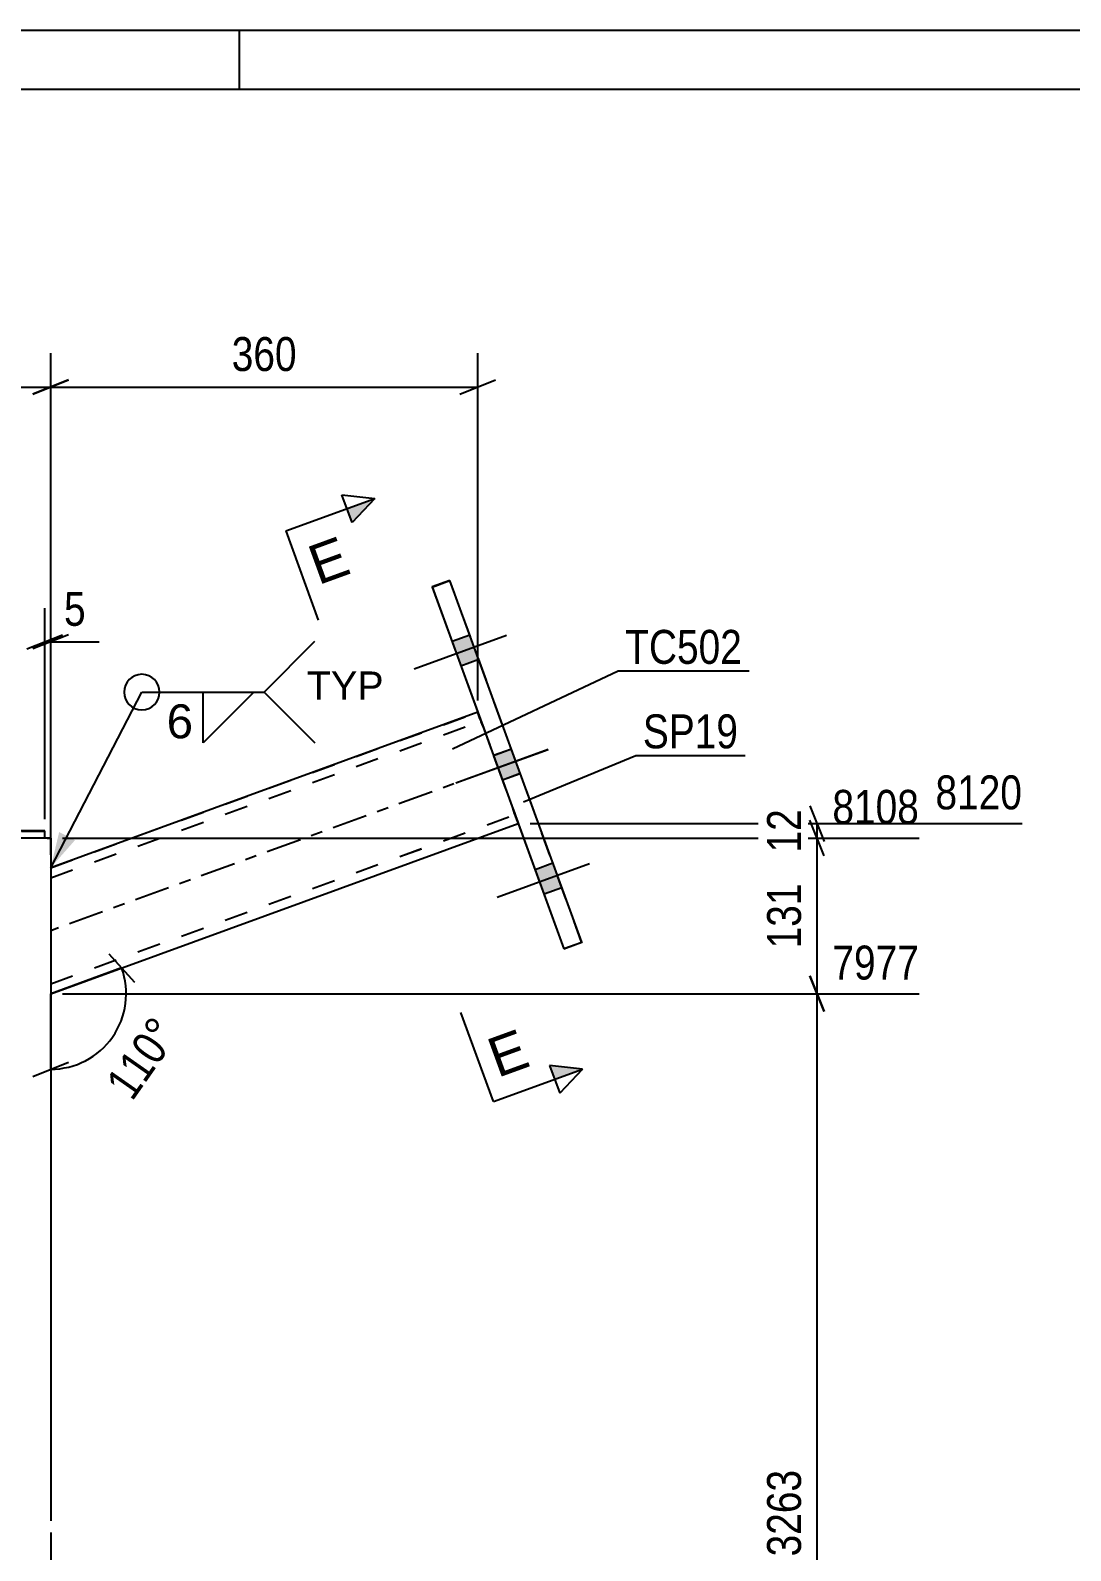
# Model space of a CAD drawing. Header units: millimetres. Extents: x -131 to 463, y -178 to 242.
# Drawn here: x 235.5 to 323.3, y 113.9 to 242.2 of the extents above; entities that cross this region are included whole.
import ezdxf

# ---------------------------------------------------------------- set-up
doc = ezdxf.new("R2010")
doc.units = ezdxf.units.MM
doc.linetypes.add('DXK_LINE_DOT2', pattern=[3.9198, 1.9599, -1.9599])
doc.linetypes.add('DXK_LINE_DOT3', pattern=[5.918699999999999, 2.979, -0.9799, 0.9799, -0.9799])
doc.styles.add('Arial', font='ARIAL.TTF', dxfattribs={"height": 0.2})
doc.styles.add('Arial Narrow', font='ARIALN.TTF', dxfattribs={"height": 0.2})

# ---------------------------------------------------------------- blocks, each defined once
blk = doc.blocks.new('Unknown-284876763-1134')
at = {"color": 5, "linetype": 'Continuous'}
for p, q in [((463.1025013630885, 242.1692098974349), (-130.8974986369115, 242.1692098974349)), ((253.1025013630885, 237.1692098974349), (253.1025013630885, 242.1692098974349)), ((458.1025013630885, 237.1692098974349), (-125.8974986369115, 237.1692098974349))]:
    blk.add_line(p, q, dxfattribs=at)
blk = doc.blocks.new('Part-284876763-2609 - 2554')
at = {"color": 2, "linetype": 'Continuous'}
for p, q in [((273.2129542134267, 184.6223553713618), (237.1658816165074, 171.502298884534)), ((237.1658816164681, 160.8605217905485), (276.6331551645971, 175.2254291471806)), ((237.1658816163997, 160.8592703558955), (276.633160827977, 175.2241797738534))]:
    blk.add_line(p, q, dxfattribs=at)
at = {"color": 7, "linetype": 'DXK_LINE_DOT2'}
for p, q in [((237.165881616439, 171.5010474498813), (273.2129598768066, 184.6211059980349)), ((237.1658816165045, 170.6509567170152), (273.4865702895202, 183.8706012734274)), ((237.1658816164361, 170.6497052823622), (273.4865759529, 183.8693519001005)), ((273.2129598768066, 184.6211059980349), (273.2129542134267, 184.6223553713618)), ((273.2129542134267, 184.6223553713618), (273.2546092707272, 184.5080201221418)), ((273.2546159540042, 184.5065457537686), (273.2129598768066, 184.6211059980349)), ((273.2546092707272, 184.5080201221418), (273.3732338576564, 184.1821958846795)), ((273.3732414055602, 184.1805307747163), (273.2546159540042, 184.5065457537686)), ((273.3732338576564, 184.1821958846795), (273.5507684561891, 183.6944864455228)), ((273.4864970747246, 183.8693231908034), (273.3732414055602, 184.1805307747163)), ((273.4864970747246, 183.8693231908034), (276.2953465852131, 176.1520486996924)), ((273.4865759529, 183.8693519001005), (273.4865702895202, 183.8706012734274)), ((273.5073978181697, 183.8134336488175), (273.4865702895202, 183.8706012734274)), ((273.4865759529, 183.8693519001005), (273.5074039914981, 183.8120717779672)), ((273.6554774109014, 183.4066668105075), (273.5073978181697, 183.8134336488175)), ((273.5074039914981, 183.8120717779672), (273.5667167172768, 183.6490642884407)), ((273.5507684561891, 183.6944864455228), (276.2953384595837, 176.1538412591115)), ((273.5667167172768, 183.6490642884407), (273.6554843054067, 183.4051458441346)), ((273.6554774109014, 183.4066668105075), (276.1906307359969, 176.4413893010802)), ((273.6554843054067, 183.4051458441346), (276.1906376305009, 176.4398683347073)), ((237.165881616471, 161.7118639580676), (276.3595390885037, 175.9771832451152)), ((237.1658816164026, 161.7106125234146), (276.3595447518835, 175.9759338717878)), ((276.2793983241253, 176.1974708567741), (276.1906307359969, 176.4413893010802)), ((276.1906376305009, 176.4398683347073), (276.3387172232325, 176.033101496398)), ((276.3387110499041, 176.0344633672477), (276.2793983241253, 176.1974708567741)), ((276.2953384595837, 176.1538412591115), (276.4728736358419, 175.6660043704989)), ((276.4728811837458, 175.6643392605357), (276.2953465852131, 176.1520486996924)), ((276.3595390885037, 175.9771832451152), (276.3387110499041, 176.0344633672477)), ((276.3387172232325, 176.033101496398), (276.3595447518835, 175.9759338717878)), ((276.3595447518835, 175.9759338717878), (276.3595390885037, 175.9771832451152)), ((276.4728736358419, 175.6660043704989), (276.5914990873994, 175.3399893914462)), ((276.5915057706765, 175.338515023073), (276.4728811837458, 175.6643392605357)), ((276.5914990873994, 175.3399893914462), (276.6331551645971, 175.2254291471806)), ((276.633160827977, 175.2241797738534), (276.5915057706765, 175.338515023073)), ((276.633160827977, 175.2241797738534), (276.6331551645971, 175.2254291471806)), ((237.1658816165074, 171.502298884534), (237.1658816163997, 160.8592703558955))]:
    blk.add_line(p, q, dxfattribs=at)
at = {"color": 7, "linetype": 'DXK_LINE_DOT3'}
blk.add_line((274.923057520704, 179.9232675719526), (237.1658816164535, 166.1807846193373), dxfattribs=at)
blk = doc.blocks.new('Bolt-284876763-2618 - 2554')
at = {"linetype": 'Continuous'}
for points in [[(273.29707333182, 189.0705704442156), (272.5446291113029, 191.1378942444487), (271.0411208899943, 190.5906621012691), (271.7935651105114, 188.523338301036)], [(273.2970818700209, 189.0686871937363), (272.5446376495038, 191.1360109939694), (271.0411294281953, 190.5887788507898), (271.7935736487124, 188.5214550505567)], [(273.2970904082233, 189.066803943257), (272.5446461877062, 191.1341277434901), (271.0411379663976, 190.5868956003105), (271.7935821869147, 188.5195718000774)], [(276.8027793068234, 179.438721064441), (276.0503350863063, 181.5060448646742), (274.5468268649977, 180.9588127214945), (275.2992710855148, 178.8914889212614)], [(276.8027963832267, 179.4349545634821), (276.0503521627096, 181.5022783637152), (274.546843941401, 180.9550462205356), (275.2992881619181, 178.8877224203025)], [(280.3084852818267, 169.8068716846657), (279.5560410613097, 171.8741954848989), (278.052532840001, 171.3269633417192), (278.8049770605181, 169.2596395414861)], [(280.3084938200276, 169.8049884341864), (279.5560495995106, 171.8723122344196), (278.052541378202, 171.3250800912399), (278.8049855987191, 169.2577562910068)], [(280.30850235823, 169.8031051837071), (279.556058137713, 171.8704289839403), (278.0525499164044, 171.3231968407606), (278.8049941369214, 169.2558730405275)]]:
    blk.add_hatch(color=1, dxfattribs=at).paths.add_polyline_path(points)
at = {"color": 1, "linetype": 'Continuous'}
for p, q in [((275.6459598791749, 191.0960906062074), (267.8465109810298, 188.257323863426)), ((275.6459684173758, 191.0942073557281), (267.8465195192308, 188.2554406129467)), ((275.6459769555782, 191.0923241052488), (267.8465280574331, 188.2535573624674)), ((272.5446291113029, 191.1378942444487), (271.0411208899943, 190.5906621012691)), ((272.5446376495038, 191.1360109939694), (271.0411294281953, 190.5887788507898)), ((272.5446461877062, 191.1341277434901), (271.0411379663976, 190.5868956003105)), ((273.29707333182, 189.0705704442156), (271.7935651105114, 188.523338301036)), ((273.2970818700209, 189.0686871937363), (271.7935736487124, 188.5214550505567)), ((273.2970904082233, 189.066803943257), (271.7935821869147, 188.5195718000774)), ((279.1516658541782, 181.4642412264328), (271.3522169560332, 178.6254744836514)), ((279.1516829305816, 181.4604747254739), (271.3522340324365, 178.6217079826924)), ((276.0503350863063, 181.5060448646742), (274.5468268649977, 180.9588127214945)), ((276.0503521627096, 181.5022783637152), (274.546843941401, 180.9550462205356)), ((276.8027793068234, 179.438721064441), (275.2992710855148, 178.8914889212614)), ((276.8027963832267, 179.4349545634821), (275.2992881619181, 178.8877224203025)), ((282.6573718291816, 171.8323918466575), (274.8579229310366, 168.9936251038761)), ((282.6573803673825, 171.8305085961782), (274.8579314692375, 168.9917418533968)), ((282.6573889055849, 171.8286253456989), (274.8579400074399, 168.9898586029175)), ((279.5560410613097, 171.8741954848989), (278.052532840001, 171.3269633417192)), ((279.5560495995106, 171.8723122344196), (278.052541378202, 171.3250800912399)), ((279.556058137713, 171.8704289839403), (278.0525499164044, 171.3231968407606)), ((280.3084852818267, 169.8068716846657), (278.8049770605181, 169.2596395414861)), ((280.3084938200276, 169.8049884341864), (278.8049855987191, 169.2577562910068)), ((280.30850235823, 169.8031051837071), (278.8049941369214, 169.2558730405275))]:
    blk.add_line(p, q, dxfattribs=at)
blk = doc.blocks.new('Part-284876763-2683 - 2554')
at = {"color": 2, "linetype": 'Continuous'}
for p, q in [((270.8687256551306, 195.7434904641239), (269.3652174337957, 195.1962583209406)), ((269.3652174337957, 195.1962583209406), (280.4808705252698, 164.6562480923855)), ((269.3652174337957, 195.1962583209406), (269.3652445061425, 195.1902870389328)), ((269.3652445061425, 195.1902870389328), (269.3671397334999, 195.1909768451566)), ((269.3652445061425, 195.1902870389328), (273.2118083230943, 184.6219383015472)), ((281.9843787466046, 165.2034802355687), (270.8687256551306, 195.7434904641239)), ((276.6320092743143, 175.225012077384), (280.4808975976165, 164.6502768103779)), ((280.4808705252698, 164.6562480923855), (281.9843787466046, 165.2034802355687)), ((280.4808975976165, 164.6502768103779), (280.4808705252698, 164.6562480923855)), ((281.9844058189514, 165.1975089535612), (280.4808975976165, 164.6502768103779)), ((281.9844058189514, 165.1975089535612), (281.9824835192474, 165.202790429345)), ((281.9843787466046, 165.2034802355687), (281.9844058189514, 165.1975089535612))]:
    blk.add_line(p, q, dxfattribs=at)
at = {"color": 7, "linetype": 'DXK_LINE_DOT2'}
for p, q in [((269.3671397334999, 195.1909768451566), (270.8687527274773, 195.737519182116)), ((270.8687256551306, 195.7434904641239), (270.8687527274773, 195.737519182116)), ((281.9824835192474, 165.202790429345), (270.8687527274773, 195.737519182116)), ((273.2118083230943, 184.6219383015472), (276.6320092743143, 175.225012077384))]:
    blk.add_line(p, q, dxfattribs=at)
blk = doc.blocks.new('Part-284876763-2655 - 2554')
at = {"color": 7, "linetype": 'DXK_LINE_DOT2'}
for p, q in [((235.9943087412206, 173.9969486534789), (234.6966153459348, 173.9967890785989)), ((235.9943087412206, 174.0057191709296), (234.9892289060664, 174.0058427636786)), ((236.6658816164739, 174.0055342013094), (235.9943087412206, 174.0057191709296)), ((236.861399746519, 173.9971874741638), (235.9943087412206, 173.9969486534789)), ((237.1658816164739, 173.9974691823692), (236.861399746519, 173.9971874741638))]:
    blk.add_line(p, q, dxfattribs=at)
at = {"color": 2, "linetype": 'Continuous'}
for p, q in [((236.861399746519, 174.0054803502447), (236.6658816164739, 174.0055342013094)), ((236.861399746519, 174.0054803502447), (237.1658816164739, 174.0051986420395)), ((237.1658816164739, 174.0051986420395), (237.1658816164739, 116.3879469545289)), ((237.1658816164739, 115.3879469545289), (237.1658816164739, 36.00855731970223))]:
    blk.add_line(p, q, dxfattribs=at)
blk = doc.blocks.new('Part-284876763-2713 - 2554')
at = {"color": 2, "linetype": 'Continuous'}
for p, q in [((236.6658816164739, 174.6058427535179), (187.6658816164739, 174.6058427535179)), ((187.6658816164739, 174.0058427636787), (187.6658816164739, 174.6058427535179)), ((236.6658816164739, 174.0058427636787), (236.6658816164739, 174.6058427535179)), ((187.6658816164739, 174.0058427636787), (189.3425343268758, 174.0058427636787)), ((236.6658816164739, 174.0058427636787), (234.9892289060648, 174.0058427636787))]:
    blk.add_line(p, q, dxfattribs=at)
at = {"color": 7, "linetype": 'DXK_LINE_DOT2'}
for p, q in [((187.6658816164739, 174.5968250505691), (236.6658816164739, 174.5968250505691)), ((187.6658816164739, 173.99682506073), (187.6658816164739, 174.0058427636787)), ((187.6658816164739, 173.99682506073), (187.6658816164739, 174.0058427636787)), ((236.6658816164739, 173.99682506073), (187.6658816164739, 173.99682506073)), ((234.9892289060648, 174.0058427636787), (189.3425343268758, 174.0058427636787)), ((236.6658816164739, 173.99682506073), (236.6658816164739, 174.0058427636787)), ((236.6658816164739, 174.0058427636787), (236.6658816164739, 173.99682506073))]:
    blk.add_line(p, q, dxfattribs=at)
blk = doc.blocks.new('StraightDimension-284876763-2781 - 2554')
at = {"color": 7, "linetype": 'Continuous'}
for p, q in [((302.4466359999196, 172.5013338525997), (301.2466359522359, 175.501333971809)), ((238.1658816164739, 174.0013339122044), (310.4591359760777, 174.0013339122044)), ((301.8466359760778, 160.8608130272114), (301.8466359760778, 174.0013339122044)), ((301.2466359522359, 162.3608130868161), (302.4466359999196, 159.3608129676068)), ((238.1658727745183, 160.8608130272114), (310.4591359760777, 160.8608130272114))]:
    blk.add_line(p, q, dxfattribs=at)
at = {"color": 0}
blk.add_wipeout([(301.0966136269165, 170.77326317358984), (296.8966136269448, 170.7732477461284), (296.89663818002515, 164.08887274617348), (301.09663817999683, 164.08888817363493)], dxfattribs=at)
at = {"color": 3, "style": 'Arial Narrow'}
blk.add_text('131', height=2.86328125, rotation=90.0002104591497, dxfattribs=at).set_placement((300.4966359760778, 164.6888859697079))
at = {"color": 0, "linetype": 'Continuous'}
blk.add_wipeout([(311.0591359760779, 174.6013339122043), (311.0591359760779, 178.80133391220434), (302.54663597607794, 178.80133391220434), (302.54663597607794, 174.6013339122043)], dxfattribs=at)
at = {"color": 3, "linetype": 'Continuous', "style": 'Arial Narrow'}
blk.add_text('8108', height=2.86328125, dxfattribs=at).set_placement((303.1466359760777, 175.2013339122043))
blk = doc.blocks.new('StraightDimension-284876763-2787 - 2554')
at = {"color": 7, "linetype": 'Continuous'}
for p, q in [((301.2466359522367, 176.7257231769865), (302.4466359999204, 173.7257230577773)), ((277.6331538321459, 175.2257231173819), (319.1591359760786, 175.2257231173819)), ((302.4466359999204, 172.5013338525997), (301.2466359522367, 175.501333971809)), ((301.8466359760786, 174.0013339122044), (301.8466359760786, 175.2257231173819)), ((238.1658816164739, 174.0013339122044), (310.4591359760786, 174.0013339122044))]:
    blk.add_line(p, q, dxfattribs=at)
at = {"color": 0, "linetype": 'Continuous'}
blk.add_wipeout([(319.75913597607865, 175.82572311738193), (319.75913597607865, 180.02572311738194), (311.2466359760786, 180.02572311738194), (311.2466359760786, 175.82572311738193)], dxfattribs=at)
at = {"color": 0}
blk.add_wipeout([(301.0966203419953, 177.0416557186875), (296.89662034202365, 177.0416402912261), (296.89663818002595, 172.1853902912588), (301.0966381799976, 172.18540571872026)], dxfattribs=at)
at = {"color": 3, "linetype": 'Continuous', "style": 'Arial Narrow'}
blk.add_text('8120', height=2.86328125, dxfattribs=at).set_placement((311.8466359760786, 176.4257231173819))
at = {"color": 3, "style": 'Arial Narrow'}
blk.add_text('12', height=2.86328125, rotation=90.0002104591497, dxfattribs=at).set_placement((300.4966359760786, 172.7854035147931))
blk = doc.blocks.new('StraightDimension-284876763-2793 - 2554')
at = {"color": 7, "linetype": 'Continuous'}
for p, q in [((302.4466359999204, 159.3608129676068), (301.2466359522367, 162.3608130868161)), ((238.1658727745183, 160.8608130272114), (310.4591359760786, 160.8608130272114)), ((301.8466359760786, 73.20069549561714), (301.8466359760786, 160.8608130272114)), ((301.2466359522367, 74.70069555522178), (302.4466359999204, 71.7006954360125)), ((266.3562497817802, 73.20069549561714), (310.4591359760786, 73.20069549561714))]:
    blk.add_line(p, q, dxfattribs=at)
at = {"color": 0}
blk.add_wipeout([(301.0966069118392, 121.28700646528397), (296.8966069118675, 121.28699103782257), (296.89663818002595, 112.77449103788), (301.0966381799977, 112.77450646534145)], dxfattribs=at)
at = {"color": 3, "style": 'Arial Narrow'}
blk.add_text('3263', height=2.86328125, rotation=90.0002104591497, dxfattribs=at).set_placement((300.4966359760786, 113.3745042614143))
at = {"color": 0, "linetype": 'Continuous'}
blk.add_wipeout([(311.0591359760787, 161.46081302721143), (311.0591359760787, 165.66081302721145), (302.54663597607873, 165.66081302721145), (302.54663597607873, 161.46081302721143)], dxfattribs=at)
at = {"color": 3, "linetype": 'Continuous', "style": 'Arial Narrow'}
blk.add_text('7977', height=2.86328125, dxfattribs=at).set_placement((303.1466359760786, 162.0608130272114))
blk = doc.blocks.new('AngleDimension-284876763-2864 - 2554')
at = {"color": 7, "linetype": 'Continuous'}
for p, q in [((242.0749411786702, 164.2438338446181), (244.2286325717151, 161.8351798193956)), ((243.1517868751927, 163.0395068320069), (237.1658816164739, 160.8608162454181)), ((238.1055742752375, 161.2028362844009), (243.1517868751927, 163.0395068320069)), ((237.1658816164739, 154.4907491783892), (237.1658816164739, 160.8608162454181)), ((235.6658815568693, 153.8907491545473), (238.6658816760786, 155.0907492022311))]:
    blk.add_line(p, q, dxfattribs=at)
blk.add_arc((237.1658816164739, 160.8608162454181), 6.370067067028952, 270, 19.99999363791742, dxfattribs=at)
at = {"color": 0}
blk.add_wipeout([(248.93838436919765, 157.67582461516494), (245.49802067793027, 160.08495260508343), (240.7446310069736, 153.2968577828743), (244.18499469824098, 150.8877297929558)], dxfattribs=at)
at = {"color": 3, "style": 'Arial Narrow'}
blk.add_text('110°', height=2.86328125, rotation=54.99821875460771, dxfattribs=at).set_placement((244.037675312334, 151.7233714616966))
blk = doc.blocks.new('StraightDimension-284876763-2912 - 2554')
at = {"color": 7, "linetype": 'Continuous'}
for p, q in [((236.6658816164739, 175.605842753518), (236.6658816164739, 193.4176206220254)), ((237.1658816164739, 175.0013339122044), (237.1658816164739, 193.4176206220254)), ((235.1658815568693, 189.9676205981835), (238.1658816760786, 191.1676206458673)), ((238.6658816760786, 191.1676206458673), (235.6658815568693, 189.9676205981835)), ((236.6658816164739, 190.5676206220254), (237.1658816164739, 190.5676206220254)), ((237.1658816164739, 190.5676206220254), (241.2440066164739, 190.5676206220254)), ((237.1658816164739, 190.5676206220254), (241.2440066164739, 190.5676206220254))]:
    blk.add_line(p, q, dxfattribs=at)
at = {"color": 0}
blk.add_wipeout([(240.71900661647382, 191.3176206220254), (240.71900661647382, 195.5176206220254), (237.69088161647386, 195.5176206220254), (237.69088161647386, 191.3176206220254)], dxfattribs=at)
at = {"color": 3, "style": 'Arial Narrow'}
blk.add_text('5', height=2.86328125, dxfattribs=at).set_placement((238.2908816164739, 191.9176206220254))
blk = doc.blocks.new('StraightDimension-284876763-2919 - 2554')
at = {"color": 7, "linetype": 'Continuous'}
for p, q in [((237.1658816164739, 172.5762503953043), (237.1658816164739, 214.9221392886865)), ((273.2129534932932, 185.6226495649195), (273.2129534932932, 214.9221392886865)), ((238.6658816760786, 212.6721393125284), (235.6658815568693, 211.4721392648447)), ((237.1658816164739, 212.0721392886866), (273.2129534932932, 212.0721392886866)), ((271.7129534336885, 211.4721392648447), (274.7129535528978, 212.6721393125284))]:
    blk.add_line(p, q, dxfattribs=at)
at = {"color": 0}
blk.add_wipeout([(258.53160505488347, 212.82213928868657), (258.53160505488347, 217.0221392886866), (251.8472300548835, 217.0221392886866), (251.8472300548835, 212.82213928868657)], dxfattribs=at)
at = {"color": 3, "style": 'Arial Narrow'}
blk.add_text('360', height=2.86328125, dxfattribs=at).set_placement((252.4472300548836, 213.4221392886865))
blk = doc.blocks.new('StraightDimension-284876763-2929 - 2554')
at = {"color": 7, "linetype": 'Continuous'}
for p, q in [((187.1658816159205, 172.674606659853), (187.1658816159205, 214.9219366748347)), ((237.1658816164739, 172.5762503953043), (237.1658816164739, 214.9219366748347)), ((188.6658816755251, 212.6719366986766), (185.6658815563158, 211.4719366509929)), ((187.1658816159205, 212.0719366748348), (237.1658816164739, 212.0719366748348)), ((235.6658815568693, 211.4719366509929), (238.6658816760786, 212.6719366986766))]:
    blk.add_line(p, q, dxfattribs=at)
at = {"color": 0}
blk.add_wipeout([(215.5080691161972, 212.82193667483477), (215.5080691161972, 217.0219366748348), (208.82369411619717, 217.0219366748348), (208.82369411619717, 212.82193667483477)], dxfattribs=at)
at = {"color": 3, "style": 'Arial Narrow'}
blk.add_text('500', height=2.86328125, dxfattribs=at).set_placement((209.4236941161972, 213.4219366748347))
blk = doc.blocks.new('Mark-284876763-2679 - 2554')
at = {"color": 0}
blk.add_wipeout([(295.19011214379736, 181.57548822296448), (295.19011214379736, 184.5754882229645), (287.1510496437974, 184.5754882229645), (287.1510496437974, 181.57548822296448)], dxfattribs=at)
blk.add_wipeout([(295.19011214379736, 181.57548822296448), (295.19011214379736, 184.5754882229645), (287.1510496437974, 184.5754882229645), (287.1510496437974, 181.57548822296448)], dxfattribs=at)
at = {"color": 30, "linetype": 'Continuous'}
for p, q in [((277.0791307179288, 177.0664249868784), (286.5510496437976, 180.9754882229645)), ((286.5510496437975, 180.9754882229645), (295.7901121437975, 180.9754882229647))]:
    blk.add_line(p, q, dxfattribs=at)
at = {"color": 3, "style": 'Arial Narrow'}
blk.add_text('SP19', height=2.86328125, dxfattribs=at).set_placement((287.1510496437975, 181.5754882229645))
blk = doc.blocks.new('Mark-284876763-2605 - 2554')
at = {"color": 0}
blk.add_wipeout([(295.5232275782401, 188.7059066972279), (295.5232275782401, 191.70590669722787), (285.6589697657401, 191.70590669722787), (285.6589697657401, 188.7059066972279)], dxfattribs=at)
blk.add_wipeout([(295.5232275782401, 188.7059066972279), (295.5232275782401, 191.70590669722787), (285.6589697657401, 191.70590669722787), (285.6589697657401, 188.7059066972279)], dxfattribs=at)
at = {"color": 30, "linetype": 'Continuous'}
for p, q in [((271.0666905673266, 181.5389557461156), (285.0589697657401, 188.1059066972279)), ((285.0589697657401, 188.1059066972279), (296.1232275782401, 188.1059066972279))]:
    blk.add_line(p, q, dxfattribs=at)
at = {"color": 3, "style": 'Arial Narrow'}
blk.add_text('TC502', height=2.86328125, dxfattribs=at).set_placement((285.6589697657401, 188.7059066972279))
blk = doc.blocks.new('SectionMark-284876763-2969 - 2554')
at = {"linetype": 'Continuous'}
for points in [[(262.5985398809217, 200.6252267934593), (262.1709745893537, 201.7998279689424), (264.52017694032, 202.6549585520785)], [(279.700411093393, 153.6380756208499), (279.2728458018249, 154.812676796333), (282.0496134443592, 154.4932062039859)]]:
    blk.add_hatch(color=6, dxfattribs=at).paths.add_polyline_path(points)
at = {"color": 6, "linetype": 'Continuous'}
for p, q in [((262.5985398809217, 200.6252267934593), (261.7434092977857, 202.9744291444256)), ((261.7434092977857, 202.9744291444256), (264.52017694032, 202.6549585520785)), ((264.52017694032, 202.6549585520785), (262.5985398809217, 200.6252267934593)), ((282.0496134443592, 154.4932062039859), (279.2728458018249, 154.812676796333)), ((279.2728458018249, 154.812676796333), (280.127976384961, 152.4634744453668)), ((282.0496134443592, 154.4932062039859), (280.127976384961, 152.4634744453668))]:
    blk.add_line(p, q, dxfattribs=at)
at = {"color": 0, "linetype": 'Continuous'}
for points in [[(262.66067138314116, 196.3913346700506), (261.4634885667507, 199.68021796140337), (258.5407504855681, 198.61631526324385), (259.73793330195855, 195.32743197189112)], [(277.79596782227406, 154.80743100899932), (276.5987850058836, 158.09631430035208), (273.676046924701, 157.03241160219255), (274.87322974109145, 153.74352831083982)]]:
    blk.add_wipeout(points, dxfattribs=at)
at = {"color": 6, "linetype": 'Continuous'}
for p, q in [((257.0026355837015, 199.9187984778998), (264.52017694032, 202.6549585520785)), ((257.0026355837015, 199.9187984778998), (259.7387956578801, 192.4012571212812)), ((274.5320720877407, 151.7570461298072), (271.795912013562, 159.2745874864258)), ((274.5320720877407, 151.7570461298072), (282.0496134443592, 154.4932062039859))]:
    blk.add_line(p, q, dxfattribs=at)
at = {"color": 3, "linetype": 'Continuous', "style": 'Arial'}
for p in [(259.7379333019585, 195.3274319718911), (274.8732297410914, 153.7435283108398)]:
    blk.add_text('E', height=3.3427734375, rotation=20.00195662801704, dxfattribs=at).set_placement(p)
blk = doc.blocks.new('WeldMark-284876763-2971 - 2554')
at = {"linetype": 'Continuous'}
blk.add_hatch(color=30, dxfattribs=at).paths.add_polyline_path([(239.2134782953758, 173.819886554225), (237.1658816165728, 171.5025933399435), (237.88209364409, 174.510838730805)])
at = {"color": 3, "linetype": 'Continuous'}
for p, q in [((255.1806967237916, 186.3226089712911), (259.4664067237916, 190.6083189712911)), ((250.0378387237916, 186.3226089712911), (254.3235487237916, 186.3226089712911)), ((254.3235487237916, 186.3226089712911), (250.0378387237916, 182.0368989712911)), ((250.0378387237916, 182.0368989712911), (250.0378387237916, 186.3226089712911)), ((255.1806967237916, 186.3226089712911), (259.4664067237916, 182.0368989712911))]:
    blk.add_line(p, q, dxfattribs=at)
at = {"color": 30, "linetype": 'Continuous'}
for p, q in [((237.1658816165728, 171.5025933399435), (244.8570639112916, 186.3226089712911)), ((244.8570639112916, 186.3226089712911), (255.1806967237916, 186.3226089712911))]:
    blk.add_line(p, q, dxfattribs=at)
at = {"color": 3, "linetype": 'Continuous'}
blk.add_arc((244.8570639112916, 186.3226089712911), 1.499998500000004, 90, 270, dxfattribs=at)
at = {"color": 0}
blk.add_wipeout([(249.38069672379163, 182.22260897129112), (249.38069672379163, 185.6226089712911), (246.7570639112916, 185.6226089712911), (246.7570639112916, 182.22260897129112)], dxfattribs=at)
at = {"color": 3, "linetype": 'Continuous'}
blk.add_arc((244.8570639112916, 186.3226089712911), 1.499998500000004, 270, 90, dxfattribs=at)
at = {"color": 3, "style": 'Arial'}
blk.add_text('6', height=2.865234375, dxfattribs=at).set_placement((246.9570639112916, 182.422608971291))
at = {"color": 0, "linetype": 'Continuous'}
blk.add_wipeout([(265.26018891129155, 185.672608971291), (265.26018891129155, 188.17260897129103), (258.78069672379155, 188.17260897129103), (258.78069672379155, 185.672608971291)], dxfattribs=at)
blk.add_wipeout([(265.26018891129155, 185.672608971291), (265.26018891129155, 188.17260897129103), (258.78069672379155, 188.17260897129103), (258.78069672379155, 185.672608971291)], dxfattribs=at)
at = {"color": 3, "linetype": 'Continuous', "style": 'Arial'}
blk.add_text('TYP', height=2.3876953125, dxfattribs=at).set_placement((258.7806967237916, 185.672608971291))

msp = doc.modelspace()

# ---------------------------------------------------------------- block references
for name in ['Unknown-284876763-1134', 'Part-284876763-2683 - 2554', 'Bolt-284876763-2618 - 2554', 'Part-284876763-2609 - 2554', 'Part-284876763-2713 - 2554', 'Part-284876763-2655 - 2554']:
    msp.add_blockref(name, (0, 0))

# ---------------------------------------------------------------- next in the draw order: block references
msp.add_blockref('StraightDimension-284876763-2781 - 2554', (0, 0))

# ---------------------------------------------------------------- next in the draw order: block references
for name in ['StraightDimension-284876763-2787 - 2554', 'StraightDimension-284876763-2793 - 2554']:
    msp.add_blockref(name, (0, 0))

# ---------------------------------------------------------------- next in the draw order: block references
for name in ['StraightDimension-284876763-2912 - 2554', 'Mark-284876763-2679 - 2554', 'AngleDimension-284876763-2864 - 2554']:
    msp.add_blockref(name, (0, 0))

# ---------------------------------------------------------------- next in the draw order: block references
msp.add_blockref('StraightDimension-284876763-2919 - 2554', (0, 0))

# ---------------------------------------------------------------- next in the draw order: block references
for name in ['StraightDimension-284876763-2929 - 2554', 'Mark-284876763-2605 - 2554']:
    msp.add_blockref(name, (0, 0))

# ---------------------------------------------------------------- next in the draw order: block references
msp.add_blockref('SectionMark-284876763-2969 - 2554', (0, 0))

# ---------------------------------------------------------------- next in the draw order: block references
msp.add_blockref('WeldMark-284876763-2971 - 2554', (0, 0))

doc.saveas('drawing.dxf')
